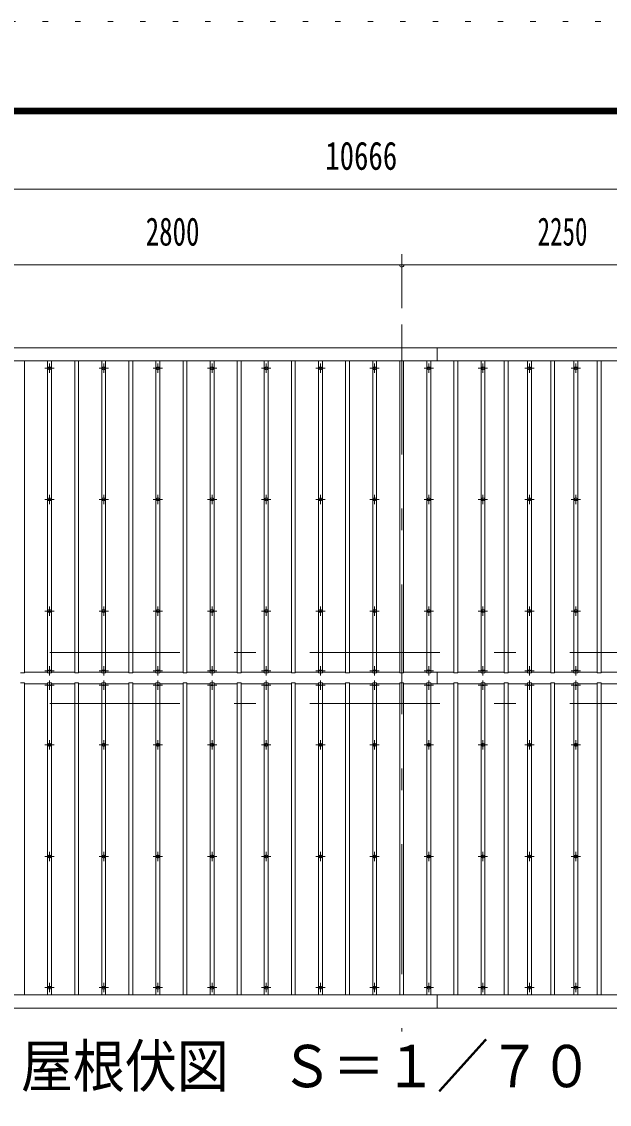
# Model space of a CAD drawing. Units: millimetres, scale not verified. Extents: x -31531 to 31536, y -14700 to 14700.
# Drawn here: x -4300 to -504, y 7701 to 14700 of the extents above; entities that cross this region are included whole.
import ezdxf
from ezdxf.enums import TextEntityAlignment as Align

# ---------------------------------------------------------------- set-up
doc = ezdxf.new("R2010")
doc.units = ezdxf.units.MM
doc.header["$LTSCALE"] = 70
doc.linetypes.add('USER3', pattern=[24, 12, -5, 2, -5])
doc.linetypes.add('USER4', pattern=[3, 0.5, -2.5])
for name, color, linetype, lineweight in [('0-2_1-07BOLD', 7, 'Continuous', 18), ('0-3_1-27CENTER', 3, 'USER3', 18), ('0-4_1-47THIN', 4, 'Continuous', 18), ('0-5_1-57DIM', 3, 'Continuous', 18), ('0-C_F-F1PAPER', 5, 'Continuous', 18), ('0-D_F-E_J_ADD', 5, 'USER4', 18)]:
    doc.layers.add(name, color=color, linetype=linetype, lineweight=lineweight)
doc.styles.add('ＭＳ ゴシック', font='')
doc.styles.get('ＭＳ ゴシック').set_extended_font_data('MS Gothic')

msp = doc.modelspace()

# ---------------------------------------------------------------- linework, layer by layer
at = {"layer": '0-2_1-07BOLD'}
for p, q in [((-7327.97, 12592.54), (3338.02, 12592.54)), ((-1614.97, 12506.79), (-1614.97, 12592.54)), ((-7327.97, 12506.79), (3338.02, 12506.79)), ((-1614.98, 10495.58), (-1614.98, 10419.51)), ((-7327.97, 8408.3), (3338.02, 8408.3)), ((-1614.97, 8408.3), (-1614.97, 8322.54))]:
    msp.add_line(p, q, dxfattribs=at)
msp.add_lwpolyline([(-7327.97, 8322.54), (3338.02, 8322.54), (3338.02, 10425.54)], dxfattribs=at)
for centre in [(-4119.98, 12459.37), (-3769.98, 12459.37), (-3419.98, 12459.37), (-3069.98, 12459.37), (-2719.98, 12459.37), (-2369.98, 12459.37), (-2019.98, 12459.37), (-1669.98, 12459.37), (-1319.98, 12459.37), (-1019.98, 12459.37), (-719.98, 12459.37), (-4119.98, 11611.71), (-3769.98, 11611.71), (-3419.98, 11611.71), (-3069.98, 11611.71), (-2719.98, 11611.71), (-2369.98, 11611.71), (-2019.98, 11611.71), (-1669.98, 11611.71), (-1319.98, 11611.71), (-1019.98, 11611.71), (-719.98, 11611.71), (-4119.98, 10890.05), (-3769.98, 10890.05), (-3419.98, 10890.05), (-3069.98, 10890.05), (-2719.98, 10890.05), (-2369.98, 10890.05), (-2019.98, 10890.05), (-1669.98, 10890.05), (-1319.98, 10890.05), (-1019.98, 10890.05), (-719.98, 10890.05), (-4119.98, 10025.04), (-3769.98, 10025.04), (-3419.98, 10025.04), (-3069.98, 10025.04), (-2719.98, 10025.04), (-2369.98, 10025.04), (-2019.98, 10025.04), (-1669.98, 10025.04), (-1319.97, 10025.04), (-1019.98, 10025.04), (-719.98, 10025.04), (-4119.98, 9303.38), (-3769.98, 9303.38), (-3419.98, 9303.38), (-3069.98, 9303.38), (-2719.98, 9303.38), (-2369.98, 9303.38), (-2019.98, 9303.38), (-1669.98, 9303.38), (-1319.97, 9303.38), (-1019.98, 9303.38), (-719.98, 9303.38), (-4119.98, 8455.72), (-3769.98, 8455.72), (-3419.98, 8455.72), (-3069.98, 8455.72), (-2719.98, 8455.72), (-2369.98, 8455.72), (-2019.98, 8455.72), (-1669.98, 8455.72), (-1319.97, 8455.72), (-1019.98, 8455.72), (-719.98, 8455.72)]:
    msp.add_circle(centre, 10, dxfattribs=at)
for centre, start, end in [((-4119.98, 10493.51), 46.3961, 133.6039), ((-4119.98, 10514.51), 226.39838, 313.60162), ((-3769.98, 10493.51), 46.3961, 133.6039), ((-3769.98, 10514.51), 226.39838, 313.60162), ((-3419.98, 10493.51), 46.3961, 133.6039), ((-3419.98, 10514.51), 226.39838, 313.60162), ((-3069.98, 10493.51), 46.3961, 133.6039), ((-3069.98, 10514.51), 226.39838, 313.60162), ((-2719.98, 10493.51), 46.3961, 133.6039), ((-2719.98, 10514.51), 226.39838, 313.60162), ((-2369.98, 10493.51), 46.3961, 133.6039), ((-2369.98, 10514.51), 226.39838, 313.60162), ((-2019.98, 10493.51), 46.3961, 133.6039), ((-2019.98, 10514.51), 226.39838, 313.60162), ((-1669.98, 10493.51), 46.3961, 133.6039), ((-1669.98, 10514.51), 226.39838, 313.60162), ((-1319.98, 10493.51), 46.3961, 133.6039), ((-1319.98, 10514.51), 226.39838, 313.60162), ((-1019.98, 10493.51), 46.3961, 133.6039), ((-1019.98, 10514.51), 226.39838, 313.60162), ((-719.98, 10493.51), 46.3961, 133.6039), ((-719.98, 10514.51), 226.39838, 313.60162), ((-4119.98, 10400.58), 46.39838, 133.60162), ((-4119.98, 10421.58), 226.3961, 313.6039), ((-3769.98, 10400.58), 46.39838, 133.60162), ((-3769.98, 10421.58), 226.3961, 313.6039), ((-3419.98, 10400.58), 46.39838, 133.60162), ((-3419.98, 10421.58), 226.3961, 313.6039), ((-3069.98, 10400.58), 46.39838, 133.60162), ((-3069.98, 10421.58), 226.3961, 313.6039), ((-2719.98, 10400.58), 46.39838, 133.60162), ((-2719.98, 10421.58), 226.3961, 313.6039), ((-2369.98, 10400.58), 46.39838, 133.60162), ((-2369.98, 10421.58), 226.3961, 313.6039), ((-2019.98, 10400.58), 46.39838, 133.60162), ((-2019.98, 10421.58), 226.3961, 313.6039), ((-1669.98, 10400.58), 46.39838, 133.60162), ((-1669.98, 10421.58), 226.3961, 313.6039), ((-1319.97, 10400.58), 46.39838, 133.60162), ((-1319.97, 10421.58), 226.3961, 313.6039), ((-1019.98, 10400.58), 46.39838, 133.60162), ((-1019.98, 10421.58), 226.3961, 313.6039), ((-719.98, 10400.58), 46.39838, 133.60162), ((-719.98, 10421.58), 226.3961, 313.6039)]:
    msp.add_arc(centre, 14.5, start, end, dxfattribs=at)
at = {"layer": '0-3_1-27CENTER'}
for p, q in [((-1844.98, 12742.55), (-1844.98, 8172.54)), ((-4149.97, 12459.37), (-4089.98, 12459.37)), ((-4119.98, 12429.37), (-4119.98, 12489.37)), ((-3799.97, 12459.37), (-3739.98, 12459.37)), ((-3769.98, 12429.37), (-3769.98, 12489.37)), ((-3449.97, 12459.37), (-3389.98, 12459.37)), ((-3419.98, 12429.37), (-3419.98, 12489.37)), ((-3099.97, 12459.37), (-3039.97, 12459.37)), ((-3069.98, 12429.37), (-3069.98, 12489.37)), ((-2749.97, 12459.37), (-2689.98, 12459.37)), ((-2719.98, 12429.37), (-2719.98, 12489.37)), ((-2399.97, 12459.37), (-2339.98, 12459.37)), ((-2369.98, 12429.37), (-2369.98, 12489.37)), ((-2049.98, 12459.37), (-1989.98, 12459.37)), ((-2019.98, 12429.37), (-2019.98, 12489.37)), ((-1699.98, 12459.37), (-1639.98, 12459.37)), ((-1669.98, 12429.37), (-1669.98, 12489.37)), ((-1349.98, 12459.37), (-1289.98, 12459.37)), ((-1319.98, 12429.37), (-1319.98, 12489.37)), ((-1049.98, 12459.37), (-989.98, 12459.37)), ((-1019.98, 12429.37), (-1019.98, 12489.37)), ((-749.98, 12459.37), (-689.98, 12459.37)), ((-719.98, 12429.37), (-719.98, 12489.37)), ((-4119.98, 11581.71), (-4119.98, 11641.71)), ((-3769.98, 11581.71), (-3769.98, 11641.71)), ((-3419.98, 11581.71), (-3419.98, 11641.71)), ((-3069.98, 11581.71), (-3069.98, 11641.71)), ((-2719.98, 11581.71), (-2719.98, 11641.71)), ((-2369.98, 11581.71), (-2369.98, 11641.71)), ((-2019.98, 11581.71), (-2019.98, 11641.71)), ((-1669.98, 11581.71), (-1669.98, 11641.71)), ((-1319.98, 11581.71), (-1319.98, 11641.71)), ((-1019.98, 11581.71), (-1019.98, 11641.71)), ((-719.98, 11581.71), (-719.98, 11641.71)), ((-4149.97, 11611.71), (-4089.98, 11611.71)), ((-3799.97, 11611.71), (-3739.98, 11611.71)), ((-3449.97, 11611.71), (-3389.98, 11611.71)), ((-3099.97, 11611.71), (-3039.97, 11611.71)), ((-2749.97, 11611.71), (-2689.98, 11611.71)), ((-2399.97, 11611.71), (-2339.98, 11611.71)), ((-2049.98, 11611.71), (-1989.98, 11611.71)), ((-1699.98, 11611.71), (-1639.98, 11611.71)), ((-1349.98, 11611.71), (-1289.98, 11611.71)), ((-1049.98, 11611.71), (-989.98, 11611.71)), ((-749.98, 11611.71), (-689.98, 11611.71)), ((-4119.98, 10860.05), (-4119.98, 10920.05)), ((-3769.98, 10860.05), (-3769.98, 10920.05)), ((-3419.98, 10860.05), (-3419.98, 10920.05)), ((-3069.98, 10860.05), (-3069.98, 10920.05)), ((-2719.98, 10860.05), (-2719.98, 10920.05)), ((-2369.98, 10860.05), (-2369.98, 10920.05)), ((-2019.98, 10860.05), (-2019.98, 10920.05)), ((-1669.98, 10860.05), (-1669.98, 10920.05)), ((-1319.98, 10860.05), (-1319.98, 10920.05)), ((-1019.98, 10860.05), (-1019.98, 10920.05)), ((-719.98, 10860.05), (-719.98, 10920.05)), ((-4149.97, 10890.05), (-4089.98, 10890.05)), ((-3799.97, 10890.05), (-3739.98, 10890.05)), ((-3449.97, 10890.05), (-3389.98, 10890.05)), ((-3099.97, 10890.05), (-3039.97, 10890.05)), ((-2749.97, 10890.05), (-2689.98, 10890.05)), ((-2399.97, 10890.05), (-2339.98, 10890.05)), ((-2049.98, 10890.05), (-1989.98, 10890.05)), ((-1699.98, 10890.05), (-1639.98, 10890.05)), ((-1349.98, 10890.05), (-1289.98, 10890.05)), ((-1049.98, 10890.05), (-989.98, 10890.05)), ((-749.98, 10890.05), (-689.98, 10890.05)), ((-7477.97, 10622.54), (3488.02, 10622.54)), ((-4149.98, 10504.02), (-4089.98, 10504.02)), ((-4119.98, 10474.02), (-4119.98, 10534.02)), ((-3799.97, 10504.02), (-3739.98, 10504.02)), ((-3769.98, 10474.02), (-3769.98, 10534.02)), ((-3449.97, 10504.02), (-3389.98, 10504.02)), ((-3419.98, 10474.02), (-3419.98, 10534.02)), ((-3099.98, 10504.02), (-3039.98, 10504.02)), ((-3069.98, 10474.02), (-3069.98, 10534.02)), ((-2749.97, 10504.02), (-2689.98, 10504.02)), ((-2719.98, 10474.02), (-2719.98, 10534.02)), ((-2399.97, 10504.02), (-2339.98, 10504.02)), ((-2369.98, 10474.02), (-2369.98, 10534.02)), ((-2049.98, 10504.02), (-1989.98, 10504.02)), ((-2019.98, 10474.02), (-2019.98, 10534.02)), ((-1699.98, 10504.02), (-1639.98, 10504.02)), ((-1669.98, 10474.02), (-1669.98, 10534.02)), ((-1349.98, 10504.02), (-1289.98, 10504.02)), ((-1319.98, 10474.02), (-1319.98, 10534.02)), ((-1049.98, 10504.02), (-989.98, 10504.02)), ((-1019.98, 10474.02), (-1019.98, 10534.02)), ((-749.98, 10504.02), (-689.98, 10504.02)), ((-719.98, 10474.02), (-719.98, 10534.02)), ((-4119.98, 10441.07), (-4119.98, 10381.07)), ((-3769.98, 10441.07), (-3769.98, 10381.07)), ((-3419.98, 10441.07), (-3419.98, 10381.07)), ((-3069.98, 10441.07), (-3069.98, 10381.07)), ((-2719.98, 10441.07), (-2719.98, 10381.07)), ((-2369.98, 10441.07), (-2369.98, 10381.07)), ((-2019.98, 10441.07), (-2019.98, 10381.07)), ((-1669.98, 10441.07), (-1669.98, 10381.07)), ((-1319.97, 10441.07), (-1319.97, 10381.07)), ((-1019.98, 10441.07), (-1019.98, 10381.07)), ((-719.98, 10441.07), (-719.98, 10381.07)), ((-4149.98, 10411.07), (-4089.98, 10411.07)), ((-3799.97, 10411.07), (-3739.98, 10411.07)), ((-3449.97, 10411.07), (-3389.98, 10411.07)), ((-3099.98, 10411.07), (-3039.98, 10411.07)), ((-2749.97, 10411.07), (-2689.98, 10411.07)), ((-2399.97, 10411.07), (-2339.98, 10411.07)), ((-2049.98, 10411.07), (-1989.98, 10411.07)), ((-1699.98, 10411.07), (-1639.98, 10411.07)), ((-1349.98, 10411.07), (-1289.98, 10411.07)), ((-1049.98, 10411.07), (-989.98, 10411.07)), ((-749.98, 10411.07), (-689.98, 10411.07)), ((-7477.97, 10292.54), (3488.02, 10292.54)), ((-4149.97, 10025.04), (-4089.98, 10025.04)), ((-4119.98, 10055.04), (-4119.98, 9995.04)), ((-3799.97, 10025.04), (-3739.98, 10025.04)), ((-3769.98, 10055.04), (-3769.98, 9995.04)), ((-3449.97, 10025.04), (-3389.98, 10025.04)), ((-3419.98, 10055.04), (-3419.98, 9995.04)), ((-3099.97, 10025.04), (-3039.97, 10025.04)), ((-3069.98, 10055.04), (-3069.98, 9995.04)), ((-2749.97, 10025.04), (-2689.98, 10025.04)), ((-2719.98, 10055.04), (-2719.98, 9995.04)), ((-2399.97, 10025.04), (-2339.98, 10025.04)), ((-2369.98, 10055.04), (-2369.98, 9995.04)), ((-2049.98, 10025.04), (-1989.98, 10025.04)), ((-2019.98, 10055.04), (-2019.98, 9995.04)), ((-1699.98, 10025.04), (-1639.98, 10025.04)), ((-1669.98, 10055.04), (-1669.98, 9995.04)), ((-1349.98, 10025.04), (-1289.98, 10025.04)), ((-1319.97, 10055.04), (-1319.97, 9995.04)), ((-1049.98, 10025.04), (-989.98, 10025.04)), ((-1019.98, 10055.04), (-1019.98, 9995.04)), ((-749.98, 10025.04), (-689.98, 10025.04)), ((-719.98, 10055.04), (-719.98, 9995.04)), ((-4119.98, 9333.38), (-4119.98, 9273.38)), ((-3769.98, 9333.38), (-3769.98, 9273.38)), ((-3419.98, 9333.38), (-3419.98, 9273.38)), ((-3069.98, 9333.38), (-3069.98, 9273.38)), ((-2719.98, 9333.38), (-2719.98, 9273.38)), ((-2369.98, 9333.38), (-2369.98, 9273.38)), ((-2019.98, 9333.38), (-2019.98, 9273.38)), ((-1669.98, 9333.38), (-1669.98, 9273.38)), ((-1319.97, 9333.38), (-1319.97, 9273.38)), ((-1019.98, 9333.38), (-1019.98, 9273.38)), ((-719.98, 9333.38), (-719.98, 9273.38)), ((-4149.97, 9303.38), (-4089.98, 9303.38)), ((-3799.97, 9303.38), (-3739.98, 9303.38)), ((-3449.97, 9303.38), (-3389.98, 9303.38)), ((-3099.97, 9303.38), (-3039.97, 9303.38)), ((-2749.97, 9303.38), (-2689.98, 9303.38)), ((-2399.97, 9303.38), (-2339.98, 9303.38)), ((-2049.98, 9303.38), (-1989.98, 9303.38)), ((-1699.98, 9303.38), (-1639.98, 9303.38)), ((-1349.98, 9303.38), (-1289.98, 9303.38)), ((-1049.98, 9303.38), (-989.98, 9303.38)), ((-749.98, 9303.38), (-689.98, 9303.38)), ((-4119.98, 8485.72), (-4119.98, 8425.72)), ((-3769.98, 8485.72), (-3769.98, 8425.72)), ((-3419.98, 8485.72), (-3419.98, 8425.72)), ((-3069.98, 8485.72), (-3069.98, 8425.72)), ((-2719.98, 8485.72), (-2719.98, 8425.72)), ((-2369.98, 8485.72), (-2369.98, 8425.72)), ((-2019.98, 8485.72), (-2019.98, 8425.72)), ((-1669.98, 8485.72), (-1669.98, 8425.72)), ((-1319.97, 8485.72), (-1319.97, 8425.72)), ((-1019.98, 8485.72), (-1019.98, 8425.72)), ((-719.98, 8485.72), (-719.98, 8425.72)), ((-4149.97, 8455.72), (-4089.98, 8455.72)), ((-3799.97, 8455.72), (-3739.98, 8455.72)), ((-3449.97, 8455.72), (-3389.98, 8455.72)), ((-3099.97, 8455.72), (-3039.97, 8455.72)), ((-2749.97, 8455.72), (-2689.98, 8455.72)), ((-2399.97, 8455.72), (-2339.98, 8455.72)), ((-2049.98, 8455.72), (-1989.98, 8455.72)), ((-1699.98, 8455.72), (-1639.98, 8455.72)), ((-1349.98, 8455.72), (-1289.98, 8455.72)), ((-1049.98, 8455.72), (-989.98, 8455.72)), ((-749.98, 8455.72), (-689.98, 8455.72))]:
    msp.add_line(p, q, dxfattribs=at)
at = {"layer": '0-4_1-47THIN'}
for p, q in [((-4282.48, 10489.55), (-4282.48, 12506.79)), ((-4132.48, 10489.55), (-4132.48, 12506.79)), ((-4107.48, 10489.55), (-4107.48, 12506.79)), ((-3957.48, 10489.55), (-3957.48, 12506.79)), ((-3932.48, 10489.55), (-3932.48, 12506.79)), ((-3782.48, 10489.55), (-3782.48, 12506.79)), ((-3607.48, 10489.55), (-3607.48, 12506.79)), ((-3582.48, 10489.55), (-3582.48, 12506.79)), ((-3432.48, 10489.55), (-3432.48, 12506.79)), ((-3407.48, 10489.55), (-3407.48, 12506.79)), ((-3257.48, 10489.55), (-3257.48, 12506.79)), ((-3232.48, 10489.55), (-3232.48, 12506.79)), ((-3082.48, 10489.55), (-3082.48, 12506.79)), ((-3057.48, 10489.55), (-3057.48, 12506.79)), ((-2907.48, 10489.55), (-2907.48, 12506.79)), ((-2732.48, 10489.55), (-2732.48, 12506.79)), ((-2557.48, 10489.55), (-2557.48, 12506.79)), ((-2532.48, 10489.55), (-2532.48, 12506.79)), ((-2382.48, 10489.55), (-2382.48, 12506.79)), ((-2357.48, 10489.55), (-2357.48, 12506.79)), ((-2207.48, 10489.55), (-2207.48, 12506.79)), ((-2182.48, 10489.55), (-2182.48, 12506.79)), ((-2032.48, 10489.55), (-2032.48, 12506.79)), ((-1857.48, 10489.55), (-1857.48, 12506.79)), ((-1682.48, 10489.55), (-1682.48, 12506.79)), ((-1657.48, 10489.55), (-1657.48, 12506.79)), ((-1507.48, 10489.55), (-1507.48, 12506.79)), ((-1332.48, 10489.55), (-1332.48, 12506.79)), ((-1307.47, 10489.55), (-1307.47, 12506.79)), ((-1182.48, 10489.55), (-1182.48, 12506.79)), ((-1157.47, 10489.55), (-1157.47, 12506.79)), ((-1032.48, 10489.55), (-1032.48, 12506.79)), ((-882.48, 10489.55), (-882.48, 12506.79)), ((-732.48, 10489.55), (-732.48, 12506.79)), ((-707.48, 10489.55), (-707.48, 12506.79)), ((-582.48, 10489.55), (-582.47, 12506.79)), ((-4307.48, 10489.55), (-4282.48, 10489.55)), ((-4282.48, 10495.58), (-4132.47, 10495.58)), ((-4132.48, 10489.55), (-4107.48, 10489.55)), ((-3957.48, 10495.58), (-4107.48, 10495.58)), ((-3957.48, 10489.55), (-3932.48, 10489.55)), ((-3932.48, 10495.58), (-3782.47, 10495.58)), ((-3607.48, 10495.58), (-3757.48, 10495.58)), ((-3607.48, 10489.55), (-3582.48, 10489.55)), ((-3582.48, 10495.58), (-3432.48, 10495.58)), ((-3432.48, 10489.55), (-3407.48, 10489.55)), ((-3257.48, 10495.58), (-3407.48, 10495.58)), ((-3257.48, 10489.55), (-3232.48, 10489.55)), ((-3232.48, 10495.58), (-3082.47, 10495.58)), ((-3082.48, 10489.55), (-3057.48, 10489.55)), ((-2907.48, 10495.58), (-3057.48, 10495.58)), ((-2882.48, 10495.58), (-2732.47, 10495.58)), ((-2557.48, 10495.58), (-2707.48, 10495.58)), ((-2557.48, 10489.55), (-2532.48, 10489.55)), ((-2532.48, 10495.58), (-2382.47, 10495.58)), ((-2382.48, 10489.55), (-2357.48, 10489.55)), ((-2207.48, 10495.58), (-2357.48, 10495.58)), ((-2207.48, 10489.55), (-2182.48, 10489.55)), ((-2182.48, 10495.58), (-2032.48, 10495.58)), ((-1857.48, 10495.58), (-2007.48, 10495.58)), ((-1832.48, 10495.58), (-1682.48, 10495.58)), ((-1682.48, 10489.55), (-1657.48, 10489.55)), ((-1507.48, 10495.58), (-1657.48, 10495.58)), ((-1482.47, 10495.58), (-1332.48, 10495.58)), ((-1332.48, 10489.55), (-1307.47, 10489.55)), ((-1182.48, 10495.58), (-1307.47, 10495.58)), ((-1182.48, 10489.55), (-1157.47, 10489.55)), ((-1157.47, 10495.58), (-1032.48, 10495.58)), ((-882.48, 10495.58), (-1007.47, 10495.58)), ((-857.47, 10495.58), (-732.48, 10495.58)), ((-732.48, 10489.55), (-707.48, 10489.55)), ((-582.48, 10495.58), (-707.48, 10495.58)), ((-557.48, 10495.58), (-432.48, 10495.58)), ((-4307.48, 10425.54), (-4282.48, 10425.54)), ((-4282.48, 10425.54), (-4282.48, 8408.3)), ((-4282.48, 10419.51), (-4132.47, 10419.51)), ((-4132.48, 10425.54), (-4107.48, 10425.54)), ((-4132.48, 10425.54), (-4132.48, 8408.3)), ((-4107.48, 10425.54), (-4107.48, 8408.3)), ((-3957.48, 10419.51), (-4107.48, 10419.51)), ((-3957.48, 10425.54), (-3932.48, 10425.54)), ((-3957.48, 10425.54), (-3957.48, 8408.3)), ((-3932.48, 10425.54), (-3932.48, 8408.3)), ((-3932.48, 10419.51), (-3782.47, 10419.51)), ((-3782.48, 10425.54), (-3757.48, 10425.54)), ((-3782.48, 10425.54), (-3782.48, 8408.3)), ((-3757.48, 10425.54), (-3757.48, 8408.3)), ((-3607.48, 10419.51), (-3757.48, 10419.51)), ((-3607.48, 10425.54), (-3582.48, 10425.54)), ((-3607.48, 10425.54), (-3607.48, 8408.3)), ((-3582.48, 10425.54), (-3582.48, 8408.3)), ((-3582.48, 10419.51), (-3432.48, 10419.51)), ((-3432.48, 10425.54), (-3407.48, 10425.54)), ((-3432.48, 10425.54), (-3432.48, 8408.3)), ((-3407.48, 10425.54), (-3407.48, 8408.3)), ((-3257.48, 10419.51), (-3407.48, 10419.51)), ((-3257.48, 10425.54), (-3232.48, 10425.54)), ((-3257.48, 10425.54), (-3257.48, 8408.3)), ((-3232.48, 10425.54), (-3232.48, 8408.3)), ((-3232.48, 10419.51), (-3082.47, 10419.51)), ((-3082.48, 10425.54), (-3057.48, 10425.54)), ((-3082.48, 10425.54), (-3082.48, 8408.3)), ((-3057.48, 10425.54), (-3057.48, 8408.3)), ((-2907.48, 10419.51), (-3057.48, 10419.51)), ((-2907.48, 10425.54), (-2882.48, 10425.54)), ((-2907.48, 10425.54), (-2907.48, 8408.3)), ((-2882.48, 10425.54), (-2882.48, 8408.3)), ((-2882.48, 10419.51), (-2732.47, 10419.51)), ((-2732.48, 10425.54), (-2707.48, 10425.54)), ((-2732.48, 10425.54), (-2732.48, 8408.3)), ((-2707.48, 10425.54), (-2707.48, 8408.3)), ((-2557.48, 10419.51), (-2707.48, 10419.51)), ((-2557.48, 10425.54), (-2532.48, 10425.54)), ((-2557.48, 10425.54), (-2557.48, 8408.3)), ((-2532.48, 10425.54), (-2532.48, 8408.3)), ((-2532.48, 10419.51), (-2382.47, 10419.51)), ((-2382.48, 10425.54), (-2357.48, 10425.54)), ((-2382.48, 10425.54), (-2382.48, 8408.3)), ((-2357.48, 10425.54), (-2357.48, 8408.3)), ((-2207.48, 10419.51), (-2357.48, 10419.51)), ((-2207.48, 10425.54), (-2182.48, 10425.54)), ((-2207.48, 10425.54), (-2207.48, 8408.3)), ((-2182.48, 10425.54), (-2182.48, 8408.3)), ((-2182.48, 10419.51), (-2032.48, 10419.51)), ((-2032.48, 10425.54), (-2007.48, 10425.54)), ((-2032.48, 10425.54), (-2032.48, 8408.3)), ((-2007.48, 10425.54), (-2007.48, 8408.3)), ((-1857.48, 10419.51), (-2007.48, 10419.51)), ((-1857.48, 10425.54), (-1832.48, 10425.54)), ((-1857.48, 10425.54), (-1857.48, 8408.3)), ((-1832.48, 10425.54), (-1832.48, 8408.3)), ((-1832.48, 10419.51), (-1682.48, 10419.51)), ((-1682.48, 10425.54), (-1657.48, 10425.54)), ((-1682.48, 10425.54), (-1682.48, 8408.3)), ((-1657.48, 10425.54), (-1657.48, 8408.3)), ((-1507.48, 10419.51), (-1657.48, 10419.51)), ((-1507.48, 10425.54), (-1482.47, 10425.54)), ((-1507.48, 10425.54), (-1507.48, 8408.3)), ((-1482.47, 10425.54), (-1482.47, 8408.3)), ((-1482.47, 10419.51), (-1332.48, 10419.51)), ((-1332.48, 10425.54), (-1307.47, 10425.54)), ((-1332.48, 10425.54), (-1332.48, 8408.3)), ((-1307.47, 10425.54), (-1307.47, 8408.3)), ((-1182.48, 10419.51), (-1307.47, 10419.51)), ((-1182.48, 10425.54), (-1157.47, 10425.54)), ((-1182.48, 10425.54), (-1182.48, 8408.3)), ((-1157.47, 10425.54), (-1157.47, 8408.3)), ((-1157.47, 10419.51), (-1032.48, 10419.51)), ((-1032.48, 10425.54), (-1007.47, 10425.54)), ((-1032.48, 10425.54), (-1032.48, 8408.3)), ((-1007.47, 10425.54), (-1007.47, 8408.3)), ((-882.48, 10419.51), (-1007.47, 10419.51)), ((-882.48, 10425.54), (-857.47, 10425.54)), ((-882.48, 10425.54), (-882.48, 8408.3)), ((-857.47, 10425.54), (-857.47, 8408.3)), ((-857.47, 10419.51), (-732.47, 10419.51)), ((-732.47, 10425.54), (-707.47, 10425.54)), ((-732.47, 10425.54), (-732.47, 8408.3)), ((-707.47, 10425.54), (-707.47, 8408.3)), ((-582.48, 10419.51), (-707.47, 10419.51)), ((-582.48, 10425.54), (-557.48, 10425.54)), ((-582.48, 10425.54), (-582.47, 8408.3)), ((-557.48, 10425.54), (-557.47, 8408.3)), ((-557.48, 10419.51), (-432.48, 10419.51))]:
    msp.add_line(p, q, dxfattribs=at)
for points in [[(-3782.48, 10489.55), (-3757.48, 10489.55), (-3757.48, 12506.79)], [(-2907.48, 10489.55), (-2882.48, 10489.55), (-2882.48, 12506.79)], [(-2732.48, 10489.55), (-2707.48, 10489.55), (-2707.48, 12506.79)], [(-2032.48, 10489.55), (-2007.48, 10489.55), (-2007.48, 12506.79)], [(-1857.48, 10489.55), (-1832.48, 10489.55), (-1832.48, 12506.79)], [(-1507.48, 10489.55), (-1482.47, 10489.55), (-1482.47, 12506.79)], [(-1032.48, 10489.55), (-1007.47, 10489.55), (-1007.47, 12506.79)], [(-882.48, 10489.55), (-857.47, 10489.55), (-857.47, 12506.79)], [(-582.48, 10489.55), (-557.48, 10489.55), (-557.48, 12506.79)]]:
    msp.add_lwpolyline(points, dxfattribs=at)
at = {"layer": '0-5_1-57DIM'}
for p, q in [((-7327.97, 13617.54), (3338.02, 13617.54)), ((-1844.98, 12847.54), (-1844.98, 13197.54)), ((-7877.47, 13127.54), (3887.52, 13127.54)), ((-1830.98, 13127.54), (-1858.98, 13127.54))]:
    msp.add_line(p, q, dxfattribs=at)
msp.add_arc((-1844.98, 13127.54), 14, 180, 0, dxfattribs=at)
at = {"layer": '0-C_F-F1PAPER'}
for p, q in [((-9344.43, 14140), (30835.57, 14140)), ((-9340.93, 14136.5), (30832.06, 14136.5)), ((-9337.43, 14133), (30828.57, 14133)), ((-9333.93, 14129.5), (30825.07, 14129.5)), ((-9330.43, 14126), (30821.57, 14126)), ((-9326.93, 14122.5), (30818.07, 14122.5)), ((-9323.43, 14119), (30814.56, 14119)), ((-9319.93, 14115.5), (30811.07, 14115.5)), ((-9316.43, 14112), (30807.57, 14112)), ((-9312.93, 14108.5), (30804.07, 14108.5)), ((-9309.43, 14105), (30800.57, 14105))]:
    msp.add_line(p, q, dxfattribs=at)
at = {"layer": '0-D_F-E_J_ADD'}
msp.add_lwpolyline([(-10044.43, -14700), (-10044.43, 14700), (31535.57, 14700)], dxfattribs=at)

# ---------------------------------------------------------------- texts
at = {"layer": '0-5_1-57DIM', "color": 7, "style": 'ＭＳ ゴシック'}
for s, height, width, p in [('10666', 182.3, 0.75, (-2338.86, 13687.54)), ('2800', 182.3, 0.7, (-3498.76, 13197.54)), ('2250', 182.3, 0.65, (-967.33, 13197.54)), ('屋根伏図\u3000Ｓ＝１／７０', 273.5, 0.9, (-4304.98, 7729.85))]:
    msp.add_text(s, height=height, dxfattribs=dict(at, width=width)).set_placement(p, align=Align.BOTTOM_LEFT)

doc.saveas('drawing.dxf')
